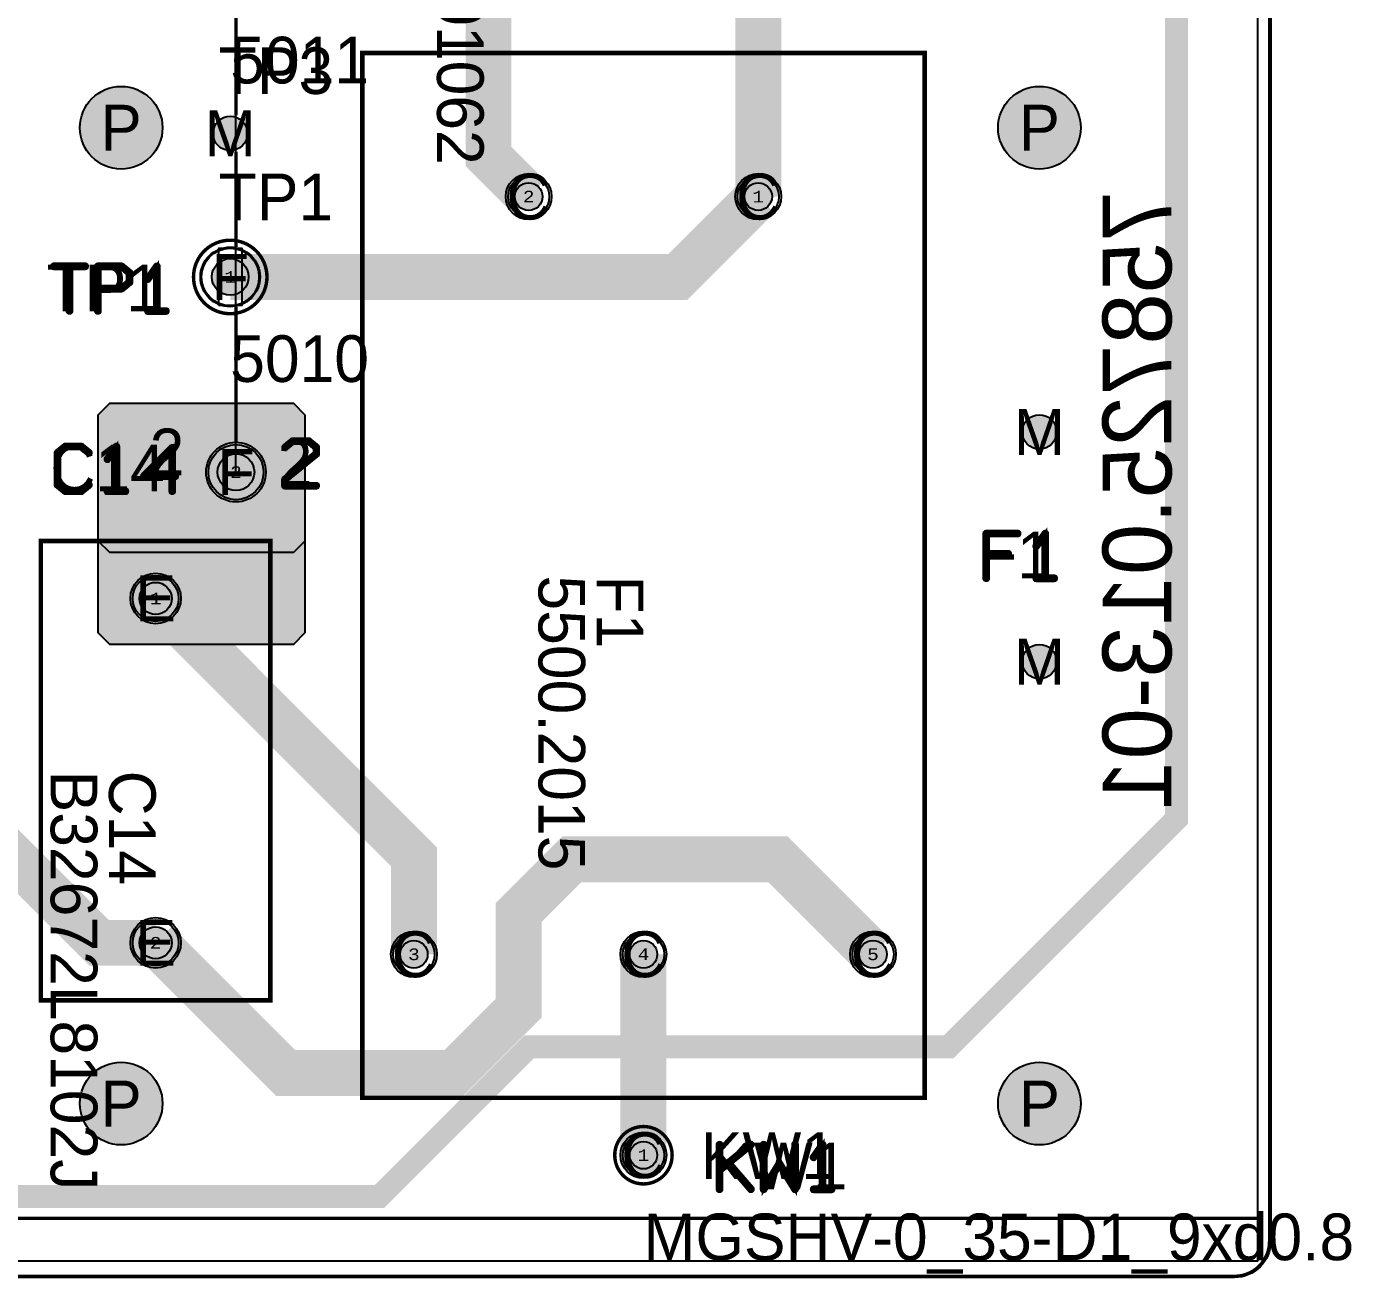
# Model space of a CAD drawing. Extents: x -19 to 284, y -54 to 100.
# Drawn here: x 225.9 to 283.6, y -0.1 to 54.4 of the extents above; entities that cross this region are included whole.
import ezdxf
from ezdxf.enums import TextEntityAlignment as Align

# ---------------------------------------------------------------- set-up
doc = ezdxf.new("R2010")
doc.units = 0
doc.header["$MEASUREMENT"] = 0
for name, color, linetype in [('ASSEMBLY_OUTLINES_TOP', 102, 'CONTINUOUS'), ('ASSEMBLY_PART_NUMBERS_TOP', 102, 'CONTINUOUS'), ('ASSEMBLY_REF_DES_TOP', 102, 'CONTINUOUS'), ('BOARD_OUTLINE', 10, 'CONTINUOUS'), ('DRILL_DRAWING', 21, 'CONTINUOUS'), ('ETCHED_TEXT_LAYER_BOTTOM', 230, 'CONTINUOUS'), ('GENERATED_SILKSCREEN_BTM', 255, 'CONTINUOUS'), ('GENERATED_SILKSCREEN_TOP', 140, 'CONTINUOUS'), ('MANUFACTURING_OUTLINES', 10, 'CONTINUOUS'), ('MOUNTING_HOLES_LAYER_BOT17', 42, 'CONTINUOUS'), ('MOUNTING_HOLES_LAYER_TOP', 42, 'CONTINUOUS'), ('PART_HOLES_LAYER_BOTTOM', 30, 'CONTINUOUS'), ('PART_HOLES_LAYER_TOP', 30, 'CONTINUOUS'), ('PART_PADS_LAYER_BOTTOM', 230, 'CONTINUOUS'), ('PART_PADS_LAYER_TOP', 150, 'CONTINUOUS'), ('PIN_NUMBERS_BTM', 8, 'CONTINUOUS'), ('PIN_NUMBERS_TOP', 8, 'CONTINUOUS'), ('PLACEMENT_OUTLINES_TOP', 130, 'CONTINUOUS'), ('PLANE_DATA_LAYER_BOTTOM', 230, 'CONTINUOUS'), ('PLANE_DATA_LAYER_TOP', 150, 'CONTINUOUS'), ('PLANE_SHAPES_LAYER_BOTTOM', 230, 'CONTINUOUS'), ('PLANE_SHAPES_LAYER_TOP', 150, 'CONTINUOUS'), ('ROUTE_BORDER', 151, 'CONTINUOUS'), ('SILKSCREEN_OUTLINES_BTM', 211, 'CONTINUOUS'), ('SILKSCREEN_OUTLINES_TOP', 150, 'CONTINUOUS'), ('SILKSCREEN_REF_DES_TOP', 150, 'CONTINUOUS'), ('SOLDERMASK_PADS_BTM', 12, 'CONTINUOUS'), ('SOLDERMASK_PADS_TOP', 180, 'CONTINUOUS'), ('TRACES_LAYER_BOTTOM', 230, 'CONTINUOUS'), ('TRACES_LAYER_TOP', 150, 'CONTINUOUS')]:
    doc.layers.add(name, color=color, linetype=linetype)
doc.styles.add('COURIER_NEW', font='COUR.TTF')
doc.styles.add('VERIBEST_GERBER_0', font='txt')

msp = doc.modelspace()

# ---------------------------------------------------------------- hatches: boundary and pattern name
at = {"layer": 'ASSEMBLY_OUTLINES_TOP'}
h = msp.add_hatch(color=256, dxfattribs=at)
edge = h.paths.add_edge_path()
edge.add_arc((252.75, 5.25), 1, 0, 360)
at = {"layer": 'MOUNTING_HOLES_LAYER_BOT17'}
h = msp.add_hatch(color=256, dxfattribs=at)
edge = h.paths.add_edge_path()
edge.add_arc((230, 50), 1.8, 0, 360)
h = msp.add_hatch(color=256, dxfattribs=at)
edge = h.paths.add_edge_path()
edge.add_arc((270, 50), 1.8, 0, 360)
h = msp.add_hatch(color=256, dxfattribs=at)
edge = h.paths.add_edge_path()
edge.add_arc((234.75, 49.75), 0.75, 0, 360)
h = msp.add_hatch(color=256, dxfattribs=at)
edge = h.paths.add_edge_path()
edge.add_arc((270, 36.75), 0.75, 0, 360)
h = msp.add_hatch(color=256, dxfattribs=at)
edge = h.paths.add_edge_path()
edge.add_arc((270, 26.75), 0.75, 0, 360)
h = msp.add_hatch(color=256, dxfattribs=at)
edge = h.paths.add_edge_path()
edge.add_arc((230, 7.5), 1.8, 0, 360)
h = msp.add_hatch(color=256, dxfattribs=at)
edge = h.paths.add_edge_path()
edge.add_arc((270, 7.5), 1.8, 0, 360)
at = {"layer": 'MOUNTING_HOLES_LAYER_TOP'}
h = msp.add_hatch(color=256, dxfattribs=at)
edge = h.paths.add_edge_path()
edge.add_arc((230, 50), 1.8, 0, 360)
h = msp.add_hatch(color=256, dxfattribs=at)
edge = h.paths.add_edge_path()
edge.add_arc((270, 50), 1.8, 0, 360)
h = msp.add_hatch(color=256, dxfattribs=at)
edge = h.paths.add_edge_path()
edge.add_arc((234.75, 49.75), 0.75, 0, 360)
h = msp.add_hatch(color=256, dxfattribs=at)
edge = h.paths.add_edge_path()
edge.add_arc((270, 36.75), 0.75, 0, 360)
h = msp.add_hatch(color=256, dxfattribs=at)
edge = h.paths.add_edge_path()
edge.add_arc((270, 26.75), 0.75, 0, 360)
h = msp.add_hatch(color=256, dxfattribs=at)
edge = h.paths.add_edge_path()
edge.add_arc((230, 7.5), 1.8, 0, 360)
h = msp.add_hatch(color=256, dxfattribs=at)
edge = h.paths.add_edge_path()
edge.add_arc((270, 7.5), 1.8, 0, 360)
at = {"layer": 'PART_HOLES_LAYER_BOTTOM'}
h = msp.add_hatch(color=256, dxfattribs=at)
edge = h.paths.add_edge_path()
edge.add_arc((247.75, 47), 0.6, 0, 360)
h = msp.add_hatch(color=256, dxfattribs=at)
edge = h.paths.add_edge_path()
edge.add_arc((257.75, 47), 0.6, 0, 360)
h = msp.add_hatch(color=256, dxfattribs=at)
edge = h.paths.add_edge_path()
edge.add_arc((234.75, 43.5), 0.8, 0, 360)
h = msp.add_hatch(color=256, dxfattribs=at)
edge = h.paths.add_edge_path()
edge.add_arc((235, 35), 0.8, 0, 360)
h = msp.add_hatch(color=256, dxfattribs=at)
edge = h.paths.add_edge_path()
edge.add_arc((231.5, 29.5), 0.7, 0, 360)
h = msp.add_hatch(color=256, dxfattribs=at)
edge = h.paths.add_edge_path()
edge.add_arc((231.5, 14.5), 0.7, 0, 360)
h = msp.add_hatch(color=256, dxfattribs=at)
edge = h.paths.add_edge_path()
edge.add_arc((242.75, 14), 0.6, 0, 360)
h = msp.add_hatch(color=256, dxfattribs=at)
edge = h.paths.add_edge_path()
edge.add_arc((252.75, 14), 0.6, 0, 360)
h = msp.add_hatch(color=256, dxfattribs=at)
edge = h.paths.add_edge_path()
edge.add_arc((262.75, 14), 0.6, 0, 360)
h = msp.add_hatch(color=256, dxfattribs=at)
edge = h.paths.add_edge_path()
edge.add_arc((252.75, 5.25), 0.6, 0, 360)
at = {"layer": 'PART_HOLES_LAYER_TOP'}
h = msp.add_hatch(color=256, dxfattribs=at)
edge = h.paths.add_edge_path()
edge.add_arc((247.75, 47), 0.6, 0, 360)
h = msp.add_hatch(color=256, dxfattribs=at)
edge = h.paths.add_edge_path()
edge.add_arc((257.75, 47), 0.6, 0, 360)
h = msp.add_hatch(color=256, dxfattribs=at)
edge = h.paths.add_edge_path()
edge.add_arc((234.75, 43.5), 0.8, 0, 360)
h = msp.add_hatch(color=256, dxfattribs=at)
edge = h.paths.add_edge_path()
edge.add_arc((235, 35), 0.8, 0, 360)
h = msp.add_hatch(color=256, dxfattribs=at)
edge = h.paths.add_edge_path()
edge.add_arc((231.5, 29.5), 0.7, 0, 360)
h = msp.add_hatch(color=256, dxfattribs=at)
edge = h.paths.add_edge_path()
edge.add_arc((231.5, 14.5), 0.7, 0, 360)
h = msp.add_hatch(color=256, dxfattribs=at)
edge = h.paths.add_edge_path()
edge.add_arc((242.75, 14), 0.6, 0, 360)
h = msp.add_hatch(color=256, dxfattribs=at)
edge = h.paths.add_edge_path()
edge.add_arc((252.75, 14), 0.6, 0, 360)
h = msp.add_hatch(color=256, dxfattribs=at)
edge = h.paths.add_edge_path()
edge.add_arc((262.75, 14), 0.6, 0, 360)
h = msp.add_hatch(color=256, dxfattribs=at)
edge = h.paths.add_edge_path()
edge.add_arc((252.75, 5.25), 0.6, 0, 360)
at = {"layer": 'PLANE_DATA_LAYER_BOTTOM'}
h = msp.add_hatch(color=256, dxfattribs=at)
h.paths.add_polyline_path([(238, 32.031563, -0.198909956), (237.977682, 31.977682), (237.522318, 31.522318, -0.198913366), (237.468436, 31.5), (229.531564, 31.5, -0.198913366), (229.477682, 31.522318), (229.022318, 31.977682, -0.198909956), (229, 32.031563), (229, 37.468437, -0.198909956), (229.022318, 37.522318), (229.477682, 37.977682, -0.198913366), (229.531564, 38), (237.468436, 38, -0.198913366), (237.522318, 37.977682), (237.977682, 37.522318, -0.198909956), (238, 37.468437)], flags=0)
h.paths.add_polyline_path([(233.3, 35, -1), (236.7, 35, -1)], flags=0)
for points in [[(235, 35), (235, 36.7762)], [(235, 35), (233.2238, 35)], [(235, 35), (235, 33.2238)], [(235, 35), (236.7762, 35)]]:
    msp.add_hatch(color=256, dxfattribs=at).paths.add_polyline_path(points, is_closed=False, flags=0)
at = {"layer": 'PLANE_DATA_LAYER_TOP'}
h = msp.add_hatch(color=256, dxfattribs=at)
h.paths.add_polyline_path([(238, 28.031563, -0.198909956), (237.977682, 27.977682), (237.522318, 27.522318, -0.198913366), (237.468436, 27.5), (229.531564, 27.5, -0.198913366), (229.477682, 27.522318), (229.022318, 27.977682, -0.198909956), (229, 28.031563), (229, 37.468437, -0.198909956), (229.022318, 37.522318), (229.477682, 37.977682, -0.198913366), (229.531564, 38), (237.468436, 38, -0.198913366), (237.522318, 37.977682), (237.977682, 37.522318, -0.198909956), (238, 37.468437)], flags=0)
h.paths.add_polyline_path([(230, 29.5, -1), (233, 29.5, -1)], flags=0)
h.paths.add_polyline_path([(233.3, 35, -1), (236.7, 35, -1)], flags=0)
for points in [[(235, 35), (235, 36.7762)], [(235, 35), (233.2238, 35)], [(235, 35), (235, 33.2238)], [(235, 35), (236.7762, 35)], [(231.5, 29.5), (230.385458, 30.614542)], [(231.5, 29.5), (232.614542, 30.614542)], [(231.5, 29.5), (230.385458, 28.385458)], [(231.5, 29.5), (232.614542, 28.385458)]]:
    msp.add_hatch(color=256, dxfattribs=at).paths.add_polyline_path(points, is_closed=False, flags=0)
at = {"layer": 'PLANE_SHAPES_LAYER_BOTTOM'}
msp.add_hatch(color=256, dxfattribs=at).paths.add_polyline_path([(238, 32), (237.5, 31.5), (229.5, 31.5), (229, 32), (229, 37.5), (229.5, 38), (237.5, 38), (238, 37.5)], flags=0)
at = {"layer": 'PLANE_SHAPES_LAYER_TOP'}
msp.add_hatch(color=256, dxfattribs=at).paths.add_polyline_path([(238, 28), (237.5, 27.5), (229.5, 27.5), (229, 28), (229, 37.5), (229.5, 38), (237.5, 38), (238, 37.5)], flags=0)

# ---------------------------------------------------------------- linework, layer by layer
at = {"layer": 'ASSEMBLY_OUTLINES_TOP', "const_width": 0.2}
for points in [[(240.5, 7.75), (240.5, 53.25), (265, 53.25), (265, 7.75)], [(226.5, 12), (226.5, 32), (236.5, 32), (236.5, 12)]]:
    msp.add_lwpolyline(points, close=True, dxfattribs=at)
at = {"layer": 'ASSEMBLY_OUTLINES_TOP'}
msp.add_lwpolyline([(234.25, 42.25), (234.25, 44.75), (235.25, 44.75), (235.25, 42.25)], close=True, dxfattribs=at)
for centre, radius in [((234.75, 43.5), 1.6), ((252.75, 5.25), 1)]:
    msp.add_circle(centre, radius, dxfattribs=at)
at = {"layer": 'BOARD_OUTLINE', "const_width": 0.1}
msp.add_lwpolyline([(0, 1.5), (0, 98.5, -0.414213562), (1.5, 100), (278.5, 100, -0.414213562), (280, 98.5), (280, 1.5, -0.414213562), (278.5, 0), (1.5, 0, -0.414213562)], format="xyb", close=True, dxfattribs=at)
at = {"layer": 'GENERATED_SILKSCREEN_BTM', "const_width": 0.15}
msp.add_lwpolyline([(0.25, 2.5), (279.75, 2.5)], dxfattribs=at)
at = {"layer": 'GENERATED_SILKSCREEN_TOP', "const_width": 0.15}
for points in [[(235.000005, 50.536208, 0.000003164), (234.999995, 50.536211), (234.999995, 55.198798, 0.000001924), (235.000005, 55.1988), (235.000005, 50.536208)], [(235.000005, 44.8012, 0.000001924), (234.999995, 44.801202), (234.999995, 48.963789, 0.000003164), (235.000005, 48.963792), (235.000005, 44.8012)], [(235.000005, 36.275, 0.000001961), (234.999995, 36.275), (234.999995, 42.198798, 0.000001924), (235.000005, 42.1988), (235.000005, 36.275)]]:
    msp.add_lwpolyline(points, format="xyb", dxfattribs=at)
for points in [[(240.5, 7.75), (240.5, 53.25), (265, 53.25), (265, 7.75)], [(226.5, 12), (226.5, 32), (236.5, 32), (236.5, 12)]]:
    msp.add_lwpolyline(points, close=True, dxfattribs=at)
for points in [[(233.15, 43.5, -1), (236.35, 43.5, -1)], [(251.5, 5.25, -1), (254, 5.25, -1)]]:
    msp.add_lwpolyline(points, format="xyb", close=True, dxfattribs=at)
at = {"layer": 'GENERATED_SILKSCREEN_TOP'}
for points, const_width in [([(227.709104, 42.014096), (227.711136, 41.999872), (227.721296, 41.98768), (227.73552, 41.981584), (227.749744, 41.979552), (227.763968, 41.981584), (227.77616, 41.98768), (227.78632, 41.999872), (227.790384, 42.014096), (227.790384, 43.922144), (228.434528, 43.922144), (228.448752, 43.926208), (228.460944, 43.934336), (228.46704, 43.94856), (228.469072, 43.962784), (228.46704, 43.97904), (228.460944, 43.993264), (228.448752, 44.003424), (228.434528, 44.005456), (227.062928, 44.005456), (227.048704, 44.003424), (227.038544, 43.993264), (227.030416, 43.97904), (227.028384, 43.962784), (227.030416, 43.94856), (227.038544, 43.934336), (227.048704, 43.926208), (227.062928, 43.922144), (227.709104, 43.922144), (227.709104, 42.014096)], 0.254), ([(230.383216, 43.233296), (230.389312, 43.23736), (230.391344, 43.24752), (230.39744, 43.25768), (230.39744, 43.26784), (230.39744, 43.686432), (230.39744, 43.696592), (230.391344, 43.702688), (230.391344, 43.708784), (230.389312, 43.710816), (230.38728, 43.712848), (230.383216, 43.716912), (230.037776, 43.997328), (230.027616, 44.001392), (230.019488, 44.003424), (230.01136, 44.005456), (228.987232, 44.005456), (228.968944, 44.001392), (228.956752, 43.991232), (228.946592, 43.97904), (228.942528, 43.964816), (228.942528, 42.014096), (228.946592, 41.99784), (228.956752, 41.98768), (228.968944, 41.981584), (228.983168, 41.979552), (228.999424, 41.981584), (229.013648, 41.98768), (229.023808, 41.99784), (229.027872, 42.014096), (229.027872, 42.948816), (230.01136, 42.948816), (230.025584, 42.950848), (230.03168, 42.95288), (230.033712, 42.95288), (230.037776, 42.954912), (230.383216, 43.233296)], 0.254), ([(229.027872, 43.922144), (229.999168, 43.922144), (230.31616, 43.666112), (230.31616, 43.28816), (229.999168, 43.030096), (229.027872, 43.030096), (229.027872, 43.922144)], 0.254), ([(231.157408, 42.056768), (231.141152, 42.052704), (231.133024, 42.044576), (231.126928, 42.030352), (231.124896, 42.014096), (231.126928, 41.999872), (231.133024, 41.985648), (231.141152, 41.975488), (231.157408, 41.973456), (231.949888, 41.973456), (231.964112, 41.975488), (231.976304, 41.985648), (231.9824, 41.999872), (231.984432, 42.014096), (231.9824, 42.030352), (231.976304, 42.044576), (231.964112, 42.052704), (231.949888, 42.056768), (231.592256, 42.056768), (231.592256, 43.964816), (231.590224, 43.97904), (231.584128, 43.9892), (231.573968, 43.995296), (231.559744, 43.997328), (231.549584, 43.99936), (231.539424, 43.99936), (231.531296, 43.995296), (231.523168, 43.987168), (231.126928, 43.4304), (231.120832, 43.416176), (231.120832, 43.401952), (231.126928, 43.38976), (231.137088, 43.3796), (231.14928, 43.371472), (231.163504, 43.367408), (231.171632, 43.367408), (231.177728, 43.36944), (231.187888, 43.381632), (231.513008, 43.8368), (231.513008, 42.056768), (231.157408, 42.056768)], 0.254), ([(229.394943, 34.209393), (229.378687, 34.205329), (229.370559, 34.197201), (229.364463, 34.182977), (229.362431, 34.166721), (229.364463, 34.152497), (229.370559, 34.138273), (229.378687, 34.128113), (229.394943, 34.126081), (230.187423, 34.126081), (230.201647, 34.128113), (230.213839, 34.138273), (230.219935, 34.152497), (230.221967, 34.166721), (230.219935, 34.182977), (230.213839, 34.197201), (230.201647, 34.205329), (230.187423, 34.209393), (229.829791, 34.209393), (229.829791, 36.117441), (229.827759, 36.131665), (229.821663, 36.141825), (229.811503, 36.147921), (229.797279, 36.149953), (229.787119, 36.151985), (229.776959, 36.151985), (229.768831, 36.147921), (229.760703, 36.139793), (229.364463, 35.583025), (229.358367, 35.568801), (229.358367, 35.554577), (229.364463, 35.542385), (229.374623, 35.532225), (229.386815, 35.524097), (229.401039, 35.520033), (229.409167, 35.520033), (229.415263, 35.522065), (229.425423, 35.534257), (229.750543, 35.989425), (229.750543, 34.209393), (229.394943, 34.209393)], 0.254), ([(238.187205, 36.38737), (238.528245, 36.10926), (238.534335, 36.09911), (238.536365, 36.09099), (238.540425, 36.0849), (238.542455, 36.07678), (238.542455, 35.79867), (238.540425, 35.79055), (238.536365, 35.77837), (238.534335, 35.76822), (238.528245, 35.76416), (237.176265, 34.66593), (237.176265, 34.44872), (238.501855, 34.44872), (238.516065, 34.44466), (238.528245, 34.43654), (238.534335, 34.42233), (238.536365, 34.40609), (238.534335, 34.39188), (238.528245, 34.37767), (238.516065, 34.36955), (238.501855, 34.36549), (237.133635, 34.36549), (237.117395, 34.36955), (237.107245, 34.3797), (237.097095, 34.38985), (237.093035, 34.40609), (237.093035, 34.6842), (237.095065, 34.69029), (237.099125, 34.7045), (237.103185, 34.71059), (237.107245, 34.71465), (237.111305, 34.71871), (238.461255, 35.81897), (238.461255, 36.05648), (238.144575, 36.31226), (237.488885, 36.31226), (237.157995, 36.04227), (237.143785, 36.03821), (237.129575, 36.04024), (237.117395, 36.04633), (237.109275, 36.05851), (237.101155, 36.07069), (237.099125, 36.0849), (237.099125, 36.09302), (237.101155, 36.09911), (237.111305, 36.10926), (237.452345, 36.38737), (237.460465, 36.3894), (237.466555, 36.39143), (237.468585, 36.39346), (237.476705, 36.39549), (238.160815, 36.39549), (238.168935, 36.39346), (238.170965, 36.39346), (238.172995, 36.39143), (238.179085, 36.3894), (238.187205, 36.38737)], 0.25), ([(227.545823, 34.134209), (227.204447, 34.412593), (227.194287, 34.418689), (227.192255, 34.426817), (227.188191, 34.434945), (227.186159, 34.445105), (227.186159, 35.839057), (227.188191, 35.849217), (227.192255, 35.857345), (227.196319, 35.861409), (227.198351, 35.865473), (227.202415, 35.871569), (227.545823, 36.149953), (227.551919, 36.151985), (227.558015, 36.154017), (227.560047, 36.156049), (227.568175, 36.158081), (228.252959, 36.158081), (228.263119, 36.156049), (228.267183, 36.154017), (228.273279, 36.151985), (228.279375, 36.149953), (228.622783, 35.871569), (228.630911, 35.861409), (228.634975, 35.845153), (228.632943, 35.832961), (228.628879, 35.822801), (228.622783, 35.814673), (228.612623, 35.806545), (228.602463, 35.800449), (228.592303, 35.798417), (228.582143, 35.798417), (228.574015, 35.804513), (228.238735, 36.074769), (227.582399, 36.074769), (227.269471, 35.818737), (227.269471, 34.465425), (227.582399, 34.209393), (228.238735, 34.209393), (228.574015, 34.479649), (228.582143, 34.483713), (228.592303, 34.485745), (228.602463, 34.483713), (228.612623, 34.477617), (228.622783, 34.469489), (228.628879, 34.459329), (228.632943, 34.447137), (228.634975, 34.434945), (228.630911, 34.422753), (228.622783, 34.412593), (228.279375, 34.134209), (228.271247, 34.130145), (228.269215, 34.128113), (228.263119, 34.128113), (228.261087, 34.126081), (228.259055, 34.126081), (228.252959, 34.126081), (227.568175, 34.126081), (227.560047, 34.128113), (227.551919, 34.130145), (227.545823, 34.134209)], 0.254), ([(232.184879, 34.166721), (232.186911, 34.150465), (232.197071, 34.140305), (232.211295, 34.134209), (232.225519, 34.132177), (232.239743, 34.134209), (232.251935, 34.140305), (232.262095, 34.150465), (232.266159, 34.166721), (232.266159, 34.782417), (232.361663, 34.782417), (232.375887, 34.786481), (232.388079, 34.794609), (232.394175, 34.808833), (232.396207, 34.823057), (232.394175, 34.839313), (232.388079, 34.853537), (232.375887, 34.863697), (232.361663, 34.865729), (232.266159, 34.865729), (232.266159, 36.060545), (232.264127, 36.070705), (232.258031, 36.078833), (232.249903, 36.086961), (232.239743, 36.093057), (232.227551, 36.097121), (232.215359, 36.099153), (232.205199, 36.097121), (232.195039, 36.088993), (230.961615, 34.855569), (230.953487, 34.843377), (230.949423, 34.831185), (230.951455, 34.818993), (230.959583, 34.804769), (230.963647, 34.794609), (230.971775, 34.788513), (230.979903, 34.784449), (230.990063, 34.782417), (232.184879, 34.782417), (232.184879, 34.166721)], 0.254), ([(231.091663, 34.865729), (232.184879, 35.954881), (232.184879, 34.865729), (231.091663, 34.865729)], 0.254), ([(269.053439, 32.282857), (269.067663, 32.286921), (269.079855, 32.295049), (269.085951, 32.309273), (269.087983, 32.323497), (269.085951, 32.339753), (269.079855, 32.351945), (269.067663, 32.362105), (269.053439, 32.366169), (267.681839, 32.366169), (267.667615, 32.362105), (267.655423, 32.351945), (267.645263, 32.339753), (267.641199, 32.325529), (267.641199, 30.374809), (267.645263, 30.360585), (267.655423, 30.348393), (267.667615, 30.342297), (267.681839, 30.340265), (267.698095, 30.342297), (267.712319, 30.348393), (267.722479, 30.360585), (267.726543, 30.374809), (267.726543, 31.400969), (268.647039, 31.400969), (268.661263, 31.403001), (268.673455, 31.413161), (268.679551, 31.427385), (268.681583, 31.441609), (268.679551, 31.455833), (268.673455, 31.470057), (268.661263, 31.480217), (268.647039, 31.484281), (267.726543, 31.484281), (267.726543, 32.282857), (269.053439, 32.282857)], 0.254), ([(269.856079, 30.417481), (269.839823, 30.413417), (269.831695, 30.405289), (269.825599, 30.391065), (269.823567, 30.374809), (269.825599, 30.360585), (269.831695, 30.346361), (269.839823, 30.336201), (269.856079, 30.334169), (270.648559, 30.334169), (270.662783, 30.336201), (270.674975, 30.346361), (270.681071, 30.360585), (270.683103, 30.374809), (270.681071, 30.391065), (270.674975, 30.405289), (270.662783, 30.413417), (270.648559, 30.417481), (270.290927, 30.417481), (270.290927, 32.325529), (270.288895, 32.339753), (270.282799, 32.349913), (270.272639, 32.356009), (270.258415, 32.358041), (270.248255, 32.360073), (270.238095, 32.360073), (270.229967, 32.356009), (270.221839, 32.347881), (269.825599, 31.791113), (269.819503, 31.776889), (269.819503, 31.762665), (269.825599, 31.750473), (269.835759, 31.740313), (269.847951, 31.732185), (269.862175, 31.728121), (269.870303, 31.728121), (269.876399, 31.730153), (269.886559, 31.742345), (270.211679, 32.197513), (270.211679, 30.417481), (269.856079, 30.417481)], 0.254), ([(257.460944, 5.680272), (257.469072, 5.692464), (257.471104, 5.706688), (257.469072, 5.722944), (257.460944, 5.735136), (257.450784, 5.745296), (257.43656, 5.751392), (257.430464, 5.753424), (257.422336, 5.753424), (257.41624, 5.751392), (257.410144, 5.747328), (256.107632, 4.686624), (256.107632, 5.714816), (256.103568, 5.72904), (256.093408, 5.741232), (256.079184, 5.747328), (256.062928, 5.74936), (256.048704, 5.747328), (256.036512, 5.741232), (256.026352, 5.72904), (256.022288, 5.714816), (256.022288, 3.764096), (256.026352, 3.74784), (256.036512, 3.73768), (256.048704, 3.731584), (256.062928, 3.729552), (256.079184, 3.731584), (256.093408, 3.73768), (256.103568, 3.74784), (256.107632, 3.764096), (256.107632, 4.58096), (256.444944, 4.853248), (257.40608, 3.73768), (257.412176, 3.731584), (257.418272, 3.72752), (257.424368, 3.725488), (257.430464, 3.725488), (257.444688, 3.731584), (257.45688, 3.739712), (257.46704, 3.749872), (257.473136, 3.764096), (257.473136, 3.77832), (257.471104, 3.786448), (257.46704, 3.792544), (256.505904, 4.908112), (257.460944, 5.680272)], 0.254), ([(257.942528, 3.764096), (257.946592, 3.749872), (257.952688, 3.741744), (257.96488, 3.735648), (257.977072, 3.731584), (257.991296, 3.72752), (258.001456, 3.72752), (258.011616, 3.733616), (258.021776, 3.743776), (258.669984, 4.796352), (259.320224, 3.743776), (259.328352, 3.733616), (259.33648, 3.72752), (259.348672, 3.72752), (259.360864, 3.731584), (259.375088, 3.735648), (259.38728, 3.741744), (259.393376, 3.751904), (259.395408, 3.764096), (259.395408, 5.714816), (259.391344, 5.72904), (259.381184, 5.741232), (259.368992, 5.747328), (259.354768, 5.74936), (259.340544, 5.747328), (259.32632, 5.741232), (259.31616, 5.72904), (259.314128, 5.714816), (259.314128, 3.912432), (258.70656, 4.902016), (258.698432, 4.908112), (258.688272, 4.912176), (258.680144, 4.914208), (258.669984, 4.914208), (258.659824, 4.914208), (258.651696, 4.912176), (258.643568, 4.908112), (258.633408, 4.902016), (258.027872, 3.912432), (258.027872, 5.714816), (258.023808, 5.72904), (258.013648, 5.741232), (257.999424, 5.747328), (257.983168, 5.74936), (257.968944, 5.747328), (257.956752, 5.741232), (257.946592, 5.72904), (257.942528, 5.714816), (257.942528, 3.770192), (257.942528, 3.764096)], 0.254), ([(260.157408, 3.806768), (260.141152, 3.802704), (260.133024, 3.794576), (260.126928, 3.780352), (260.124896, 3.764096), (260.126928, 3.749872), (260.133024, 3.735648), (260.141152, 3.725488), (260.157408, 3.723456), (260.949888, 3.723456), (260.964112, 3.725488), (260.976304, 3.735648), (260.9824, 3.749872), (260.984432, 3.764096), (260.9824, 3.780352), (260.976304, 3.794576), (260.964112, 3.802704), (260.949888, 3.806768), (260.592256, 3.806768), (260.592256, 5.714816), (260.590224, 5.72904), (260.584128, 5.7392), (260.573968, 5.745296), (260.559744, 5.747328), (260.549584, 5.74936), (260.539424, 5.74936), (260.531296, 5.745296), (260.523168, 5.737168), (260.126928, 5.1804), (260.120832, 5.166176), (260.120832, 5.151952), (260.126928, 5.13976), (260.137088, 5.1296), (260.14928, 5.121472), (260.163504, 5.117408), (260.171632, 5.117408), (260.177728, 5.11944), (260.187888, 5.131632), (260.513008, 5.5868), (260.513008, 3.806768), (260.157408, 3.806768)], 0.254), ([(0.25, 2.5), (279.75, 2.5)], 0.15)]:
    msp.add_lwpolyline(points, dxfattribs=dict(at, const_width=const_width))
at = {"layer": 'MANUFACTURING_OUTLINES'}
msp.add_lwpolyline([(280.075405, 1.5, -0.414213562), (278.5, -0.075405), (1.5, -0.075405, -0.414213562), (-0.075405, 1.5), (-0.075405, 98.5, -0.414213562), (1.5, 100.075405), (278.5, 100.075405, -0.414213562), (280.075405, 98.5)], format="xyb", close=True, dxfattribs=at)
at = {"layer": 'MOUNTING_HOLES_LAYER_BOT17'}
for centre, radius in [((230, 50), 1.8), ((270, 50), 1.8), ((234.75, 49.75), 0.75), ((270, 36.75), 0.75), ((270, 26.75), 0.75), ((230, 7.5), 1.8), ((270, 7.5), 1.8)]:
    msp.add_circle(centre, radius, dxfattribs=at)
at = {"layer": 'MOUNTING_HOLES_LAYER_TOP'}
for centre, radius in [((230, 50), 1.8), ((270, 50), 1.8), ((234.75, 49.75), 0.75), ((270, 36.75), 0.75), ((270, 26.75), 0.75), ((230, 7.5), 1.8), ((270, 7.5), 1.8)]:
    msp.add_circle(centre, radius, dxfattribs=at)
at = {"layer": 'PART_HOLES_LAYER_BOTTOM'}
for centre, radius in [((247.75, 47), 0.6), ((257.75, 47), 0.6), ((234.75, 43.5), 0.8), ((235, 35), 0.8), ((231.5, 29.5), 0.7), ((231.5, 14.5), 0.7), ((242.75, 14), 0.6), ((252.75, 14), 0.6), ((262.75, 14), 0.6), ((252.75, 5.25), 0.6)]:
    msp.add_circle(centre, radius, dxfattribs=at)
at = {"layer": 'PART_HOLES_LAYER_TOP'}
for centre, radius in [((247.75, 47), 0.6), ((257.75, 47), 0.6), ((234.75, 43.5), 0.8), ((235, 35), 0.8), ((231.5, 29.5), 0.7), ((231.5, 14.5), 0.7), ((242.75, 14), 0.6), ((252.75, 14), 0.6), ((262.75, 14), 0.6), ((252.75, 5.25), 0.6)]:
    msp.add_circle(centre, radius, dxfattribs=at)
at = {"layer": 'PART_PADS_LAYER_BOTTOM'}
for centre, radius in [((247.75, 47), 0.9), ((257.75, 47), 0.9), ((234.75, 43.5), 1.25), ((235, 35), 1.2), ((231.5, 29.5), 1), ((231.5, 14.5), 1), ((242.75, 14), 0.9), ((252.75, 14), 0.9), ((262.75, 14), 0.9), ((252.75, 5.25), 0.9)]:
    msp.add_circle(centre, radius, dxfattribs=at)
at = {"layer": 'PART_PADS_LAYER_TOP'}
for centre, radius in [((247.75, 47), 0.9), ((257.75, 47), 0.9), ((234.75, 43.5), 1.25), ((235, 35), 1.2), ((231.5, 29.5), 1), ((231.5, 14.5), 1), ((242.75, 14), 0.9), ((252.75, 14), 0.9), ((262.75, 14), 0.9), ((252.75, 5.25), 0.9)]:
    msp.add_circle(centre, radius, dxfattribs=at)
at = {"layer": 'PLACEMENT_OUTLINES_TOP'}
for points in [[(240.5, 7.75), (240.5, 53.25), (265, 53.25), (265, 7.75)], [(226.5, 12), (226.5, 32), (236.5, 32), (236.5, 12)]]:
    msp.add_lwpolyline(points, close=True, dxfattribs=at)
for centre, radius in [((234.75, 43.5), 1.6), ((252.75, 5.25), 1.25)]:
    msp.add_circle(centre, radius, dxfattribs=at)
at = {"layer": 'PLANE_DATA_LAYER_BOTTOM', "const_width": 1}
for points in [[(235, 35), (235, 36.7762)], [(235, 35), (233.2238, 35)], [(235, 35), (235, 33.2238)], [(235, 35), (236.7762, 35)]]:
    msp.add_lwpolyline(points, dxfattribs=at)
at = {"layer": 'PLANE_DATA_LAYER_TOP', "const_width": 1}
for points in [[(235, 35), (235, 36.7762)], [(235, 35), (233.2238, 35)], [(235, 35), (235, 33.2238)], [(235, 35), (236.7762, 35)], [(231.5, 29.5), (230.385458, 30.614542)], [(231.5, 29.5), (232.614542, 30.614542)], [(231.5, 29.5), (230.385458, 28.385458)], [(231.5, 29.5), (232.614542, 28.385458)]]:
    msp.add_lwpolyline(points, dxfattribs=at)
at = {"layer": 'PLANE_SHAPES_LAYER_BOTTOM'}
msp.add_lwpolyline([(238, 32), (237.5, 31.5), (229.5, 31.5), (229, 32), (229, 37.5), (229.5, 38), (237.5, 38), (238, 37.5)], close=True, dxfattribs=at)
at = {"layer": 'PLANE_SHAPES_LAYER_TOP'}
msp.add_lwpolyline([(238, 28), (237.5, 27.5), (229.5, 27.5), (229, 28), (229, 37.5), (229.5, 38), (237.5, 38), (238, 37.5)], close=True, dxfattribs=at)
at = {"layer": 'ROUTE_BORDER'}
msp.add_lwpolyline([(0.635, 0.635), (0.635, 99.5), (279.5, 99.5), (279.5, 0.635)], close=True, dxfattribs=at)
at = {"layer": 'SILKSCREEN_OUTLINES_BTM'}
msp.add_lwpolyline([(0.25, 2.5), (279.75, 2.5)], dxfattribs=at)
at = {"layer": 'SILKSCREEN_OUTLINES_TOP'}
for points in [[(235, 35), (235, 65.25)], [(0.25, 2.5), (279.75, 2.5)]]:
    msp.add_lwpolyline(points, dxfattribs=at)
for points in [[(240.5, 7.75), (240.5, 53.25), (265, 53.25), (265, 7.75)], [(226.5, 12), (226.5, 32), (236.5, 32), (236.5, 12)]]:
    msp.add_lwpolyline(points, close=True, dxfattribs=at)
for centre, radius in [((234.75, 43.5), 1.6), ((252.75, 5.25), 1.25)]:
    msp.add_circle(centre, radius, dxfattribs=at)
at = {"layer": 'SOLDERMASK_PADS_BTM'}
for centre, radius in [((247.75, 47), 1), ((257.75, 47), 1), ((234.75, 43.5), 1.3), ((235, 35), 1.3), ((231.5, 29.5), 1.1), ((231.5, 14.5), 1.1), ((242.75, 14), 1), ((252.75, 14), 1), ((262.75, 14), 1), ((252.75, 5.25), 1)]:
    msp.add_circle(centre, radius, dxfattribs=at)
at = {"layer": 'SOLDERMASK_PADS_TOP'}
for centre, radius in [((247.75, 47), 1), ((257.75, 47), 1), ((234.75, 43.5), 1.3), ((235, 35), 1.3), ((231.5, 29.5), 1.1), ((231.5, 14.5), 1.1), ((242.75, 14), 1), ((252.75, 14), 1), ((262.75, 14), 1), ((252.75, 5.25), 1)]:
    msp.add_circle(centre, radius, dxfattribs=at)
at = {"layer": 'TRACES_LAYER_BOTTOM', "const_width": 2}
for points in [[(257.75, 47), (257.75, 59.277392), (249.327392, 67.7), (246, 67.7)], [(231.8, 65.1), (231.7, 65), (229.270454, 65), (224.316964, 60.04651), (224.316964, 19.222595), (229.039559, 14.5), (231.5, 14.5)], [(247.75, 47), (246, 48.75), (246, 59.3)], [(234.75, 43.5), (254.25, 43.5), (257.75, 47)], [(231.5, 29.5), (242.75, 18.25), (242.75, 14)], [(231.5, 14.5), (237.168064, 8.831936), (244.491315, 8.831936), (247.319738, 11.660359), (247.319738, 15.82685), (249.628535, 18.135647), (258.614353, 18.135647), (262.75, 14)], [(252.75, 14), (252.75, 5.25)]]:
    msp.add_lwpolyline(points, dxfattribs=at)
at = {"layer": 'TRACES_LAYER_TOP', "const_width": 1}
msp.add_lwpolyline([(59.4, 10.5), (59.4, 7.602641), (63.580209, 3.422432), (128.973946, 3.422432), (128.998565, 3.447051), (241.250814, 3.447051), (247.77999, 9.976227), (266.052237, 9.976227), (275.964952, 19.888942), (275.964952, 70.799765), (260.664717, 86.1), (252.8, 86.1)], dxfattribs=at)

# ---------------------------------------------------------------- texts
at = {"layer": 'ASSEMBLY_OUTLINES_TOP', "style": 'VERIBEST_GERBER_0'}
msp.add_text('2', height=2.03, dxfattribs=at).set_placement((231.239824, 36.894752), align=Align.TOP_LEFT)
at = {"layer": 'ASSEMBLY_PART_NUMBERS_TOP', "style": 'VERIBEST_GERBER_0'}
for s, p in [('0039301062', (245.79, 63.5)), ('5500.2015', (250.21, 30.5)), ('B32672L8102J', (228.96, 22))]:
    msp.add_text(s, height=2.032, rotation=270, dxfattribs=at).set_placement(p, align=Align.TOP_LEFT)
for s, p in [('5011', (234.75, 53.96)), ('5010', (234.75, 40.96)), ('MGSHV-0_35-D1_9xd0.8', (252.75, 2.71))]:
    msp.add_text(s, height=2.032, dxfattribs=at).set_placement(p, align=Align.TOP_LEFT)
at = {"layer": 'ASSEMBLY_REF_DES_TOP', "style": 'VERIBEST_GERBER_0'}
for s, p in [('TP3', (234.25, 53.5)), ('TP1', (234.25, 48)), ('KW1', (255.25, 6.25))]:
    msp.add_text(s, height=2.032, dxfattribs=at).set_placement(p, align=Align.TOP_LEFT)
for s, p in [('F1', (252.75, 30.5)), ('C14', (231.5, 22))]:
    msp.add_text(s, height=2.032, rotation=270, dxfattribs=at).set_placement(p, align=Align.TOP_LEFT)
at = {"layer": 'DRILL_DRAWING', "style": 'VERIBEST_GERBER_0'}
for s, p in [('P', (230, 50)), ('P', (270, 50)), ('M', (234.75, 49.75)), ('C', (247.75, 47)), ('C', (257.75, 47)), ('F', (234.75, 43.5)), ('M', (270, 36.75)), ('F', (235, 35)), ('E', (231.5, 29.5)), ('M', (270, 26.75)), ('E', (231.5, 14.5)), ('C', (242.75, 14)), ('C', (252.75, 14)), ('C', (262.75, 14)), ('P', (230, 7.5)), ('P', (270, 7.5)), ('C', (252.75, 5.25))]:
    msp.add_text(s, height=2, dxfattribs=at).set_placement(p, align=Align.MIDDLE_CENTER)
at = {"layer": 'ETCHED_TEXT_LAYER_BOTTOM', "style": 'VERIBEST_GERBER_0', "text_generation_flag": 2}
msp.add_text('758725.013-01', height=3, rotation=90, dxfattribs=at).set_placement((272.75, 47.25), align=Align.TOP_LEFT)
at = {"layer": 'PIN_NUMBERS_BTM', "style": 'COURIER_NEW'}
for s, p in [('2', (247.75, 47)), ('1', (257.75, 47)), ('1', (234.75, 43.5)), ('2', (235, 35)), ('1', (231.5, 29.5)), ('2', (231.5, 14.5)), ('3', (242.75, 14)), ('4', (252.75, 14)), ('5', (262.75, 14)), ('1', (252.75, 5.25))]:
    msp.add_text(s, height=0.508, dxfattribs=at).set_placement(p, align=Align.MIDDLE_CENTER)
at = {"layer": 'PIN_NUMBERS_TOP', "style": 'COURIER_NEW'}
for s, p in [('2', (247.75, 47)), ('1', (257.75, 47)), ('1', (234.75, 43.5)), ('2', (235, 35)), ('1', (231.5, 29.5)), ('2', (231.5, 14.5)), ('3', (242.75, 14)), ('4', (252.75, 14)), ('5', (262.75, 14)), ('1', (252.75, 5.25))]:
    msp.add_text(s, height=0.508, dxfattribs=at).set_placement(p, align=Align.MIDDLE_CENTER)
at = {"layer": 'SILKSCREEN_OUTLINES_TOP', "style": 'VERIBEST_GERBER_0'}
msp.add_text('2', height=2.03, dxfattribs=at).set_placement((236.82, 36.43), align=Align.TOP_LEFT)
at = {"layer": 'SILKSCREEN_REF_DES_TOP', "style": 'VERIBEST_GERBER_0'}
for s, p in [('TP1', (226.75, 44.04)), ('C14', (226.911839, 36.192625)), ('F1', (267.369927, 32.400713)), ('KW1', (255.75, 5.79))]:
    msp.add_text(s, height=2.032, dxfattribs=at).set_placement(p, align=Align.TOP_LEFT)

doc.saveas('drawing.dxf')
